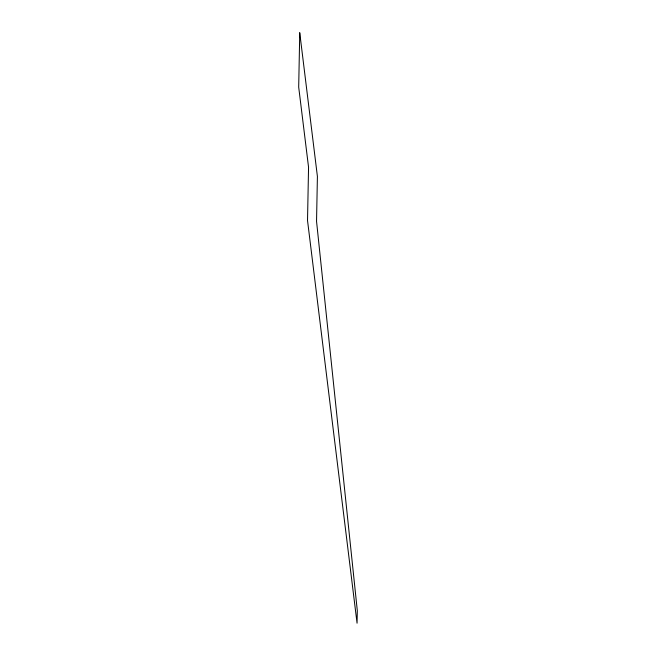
<?xml version="1.0" encoding="UTF-8"?>
<svg xmlns="http://www.w3.org/2000/svg" width="656" height="656" viewBox="0 0 656 656"><rect width="100%" height="100%" fill="white"/><g stroke="black" fill="none" stroke-linecap="round" stroke-linejoin="round"><path stroke-width="0.98" d="M299.743 32.8L298.693 87.117L308.55 167.214L307.525 220.49L357.061 623.2L357.307 610.662L316.545 221.343L317.406 176.431L299.743 32.8"/></g></svg>
